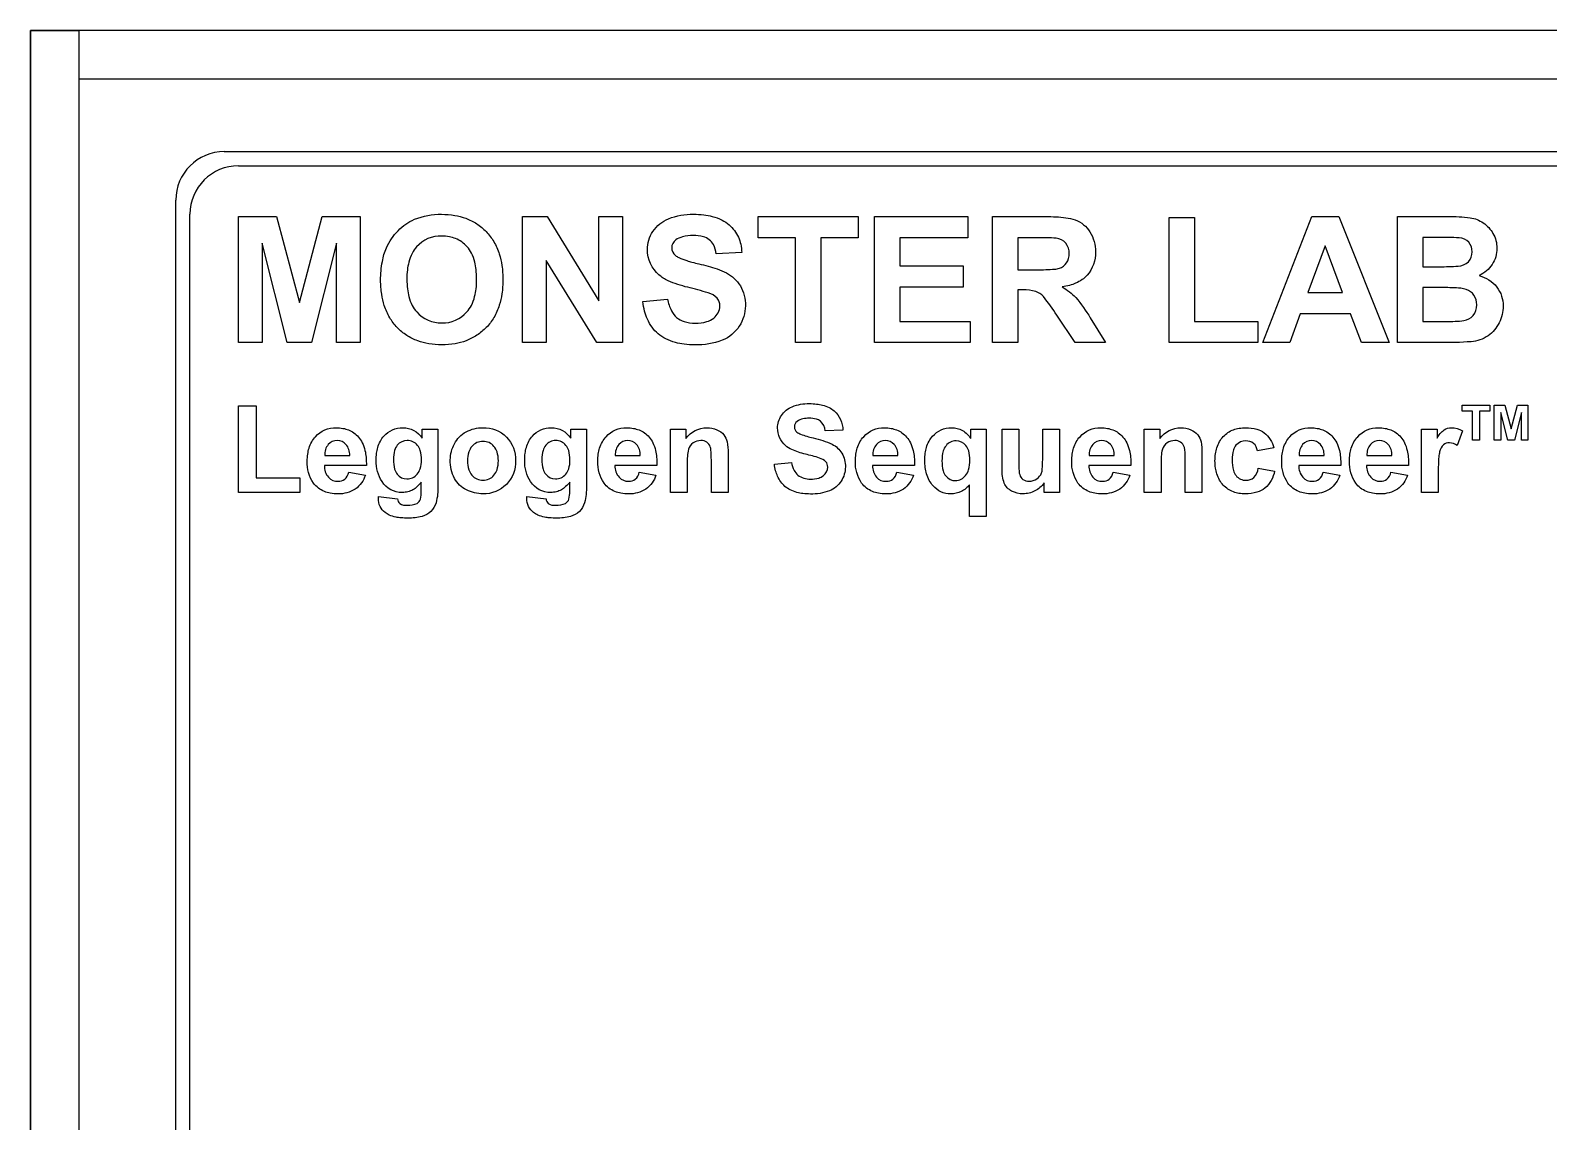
# Model space of a CAD drawing. Header units: millimetres. Extents: x -155 to 155, y -112 to 112.
# Drawn here: x -155 to 1.6, y 0 to 112.5 of the extents above; entities that cross this region are included whole.
import ezdxf

# ---------------------------------------------------------------- set-up
doc = ezdxf.new("R2010")
doc.units = ezdxf.units.MM
doc.layers.get('0').update_dxf_attribs({"lineweight": 25, "true_color": 0xffffff})

msp = doc.modelspace()

# ---------------------------------------------------------------- linework, layer by layer
for p, q in [((-135, 100), (135, 100)), ((-133.54, 98.54), (133.54, 98.54)), ((-140, -95), (-140, 95)), ((-138.54, -93.54), (-138.54, 93.54))]:
    msp.add_line(p, q)
at = {"flags": 128}
for points in [[(-155, -112.5), (155, -112.5), (155, 112.5), (-155, 112.5)], [(-150, -107.5), (-155, -107.5), (-155, 112.5), (-150, 112.5)], [(-150, 107.5), (150, 107.5), (150, 112.5), (-150, 112.5)], [(-133.54, 80.31), (-133.54, 93.31), (-129.61, 93.31), (-127.25, 84.45), (-124.92, 93.31), (-120.98, 93.31), (-120.98, 80.31), (-123.42, 80.31), (-123.42, 90.55), (-126, 80.31), (-128.53, 80.31), (-131.1, 90.55), (-131.1, 80.31)], [(-104.25, 80.31), (-104.25, 93.31), (-101.7, 93.31), (-96.38, 84.63), (-96.38, 93.31), (-93.94, 93.31), (-93.94, 80.31), (-96.57, 80.31), (-101.81, 88.79), (-101.81, 80.31)], [(-76.09, 80.31), (-76.09, 91.11), (-79.95, 91.11), (-79.95, 93.31), (-69.62, 93.31), (-69.62, 91.11), (-73.47, 91.11), (-73.47, 80.31)], [(-67.96, 80.31), (-67.96, 93.31), (-58.32, 93.31), (-58.32, 91.11), (-65.33, 91.11), (-65.33, 88.23), (-58.81, 88.23), (-58.81, 86.04), (-65.33, 86.04), (-65.33, 82.5), (-58.07, 82.5), (-58.07, 80.31)], [(-37.57, 80.31), (-37.57, 93.21), (-34.95, 93.21), (-34.95, 82.5), (-28.42, 82.5), (-28.42, 80.31)], [(-14.86, 80.31), (-17.71, 80.31), (-18.85, 83.27), (-24.05, 83.27), (-25.12, 80.31), (-27.9, 80.31), (-22.84, 93.31), (-20.06, 93.31)], [(-19.69, 85.46), (-21.48, 90.28), (-23.24, 85.46)], [(-133.54, 64.86), (-133.54, 73.79), (-131.72, 73.79), (-131.72, 66.38), (-127.2, 66.38), (-127.2, 64.86)], [(-6.27, 70.26), (-6.27, 73.26), (-7.34, 73.26), (-7.34, 73.86), (-4.48, 73.86), (-4.48, 73.26), (-5.54, 73.26), (-5.54, 70.26)], [(-4.03, 70.26), (-4.03, 73.86), (-2.94, 73.86), (-2.29, 71.41), (-1.64, 73.86), (-0.55, 73.86), (-0.55, 70.26), (-1.23, 70.26), (-1.23, 73.1), (-1.94, 70.26), (-2.64, 70.26), (-3.35, 73.1), (-3.35, 70.26)]]:
    msp.add_lwpolyline(points, close=True, dxfattribs=at)
for points in [[(-118.88, 86.73, -0.044114), (-118.7, 88.68, -0.059778), (-118.28, 90.07, -0.08873), (-117.07, 91.85, -0.102216), (-115.39, 93.02, -0.100811), (-112.59, 93.54, -0.040775), (-111.23, 93.42, -0.047422), (-110.1, 93.13, -0.056282), (-108.97, 92.56, -0.056155), (-107.99, 91.75, -0.059636), (-107.21, 90.72, -0.055726), (-106.64, 89.45, -0.042019), (-106.37, 88.26, -0.035027), (-106.27, 86.8, -0.035069), (-106.37, 85.34, -0.041998), (-106.64, 84.16, -0.05545), (-107.2, 82.9, -0.059234), (-107.98, 81.87, -0.056451), (-108.95, 81.07, -0.056543), (-110.07, 80.5, -0.047505), (-111.2, 80.2, -0.040793), (-112.55, 80.09, -0.040003), (-113.92, 80.2, -0.046841), (-115.05, 80.49, -0.056684), (-116.19, 81.06, -0.057139), (-117.16, 81.86, -0.058761), (-117.94, 82.88, -0.055454), (-118.5, 84.12, -0.042522), (-118.77, 85.3, -0.035637)], [(-91.84, 84.54), (-89.28, 84.79, 0.070733), (-88.89, 83.6, 0.101174), (-88.35, 82.9, 0.100485), (-87.58, 82.48, 0.0769), (-86.44, 82.3, 0.068531), (-85.24, 82.47, 0.105822), (-84.53, 82.84, 0.232791), (-83.89, 84.09, 0.18111), (-84.16, 84.88, 0.129287), (-85.1, 85.44, 0.016852), (-87.21, 86.01, -0.041669), (-89.23, 86.69, -0.080405), (-90.17, 87.29, -0.223215), (-91.37, 89.91, -0.148422), (-90.8, 91.77, -0.151603), (-89.18, 93.08, -0.100878), (-86.62, 93.54, -0.027393), (-85.54, 93.48, -0.034137), (-84.68, 93.32, -0.053166), (-83.67, 92.95, -0.064088), (-82.94, 92.46, -0.054162), (-82.38, 91.86, -0.05636), (-81.98, 91.17, -0.050652), (-81.74, 90.45, -0.044425), (-81.64, 89.6), (-84.26, 89.48, 0.074712), (-84.56, 90.41, 0.109453), (-84.98, 90.92, 0.103298), (-85.59, 91.23, 0.064617), (-86.65, 91.36, 0.064236), (-87.75, 91.22, 0.093115), (-88.44, 90.89, 0.255393), (-88.86, 90.09, 0.232324), (-88.47, 89.3, 0.067684), (-88.13, 89.09, 0.029982), (-87.3, 88.76, 0.010972), (-86.77, 88.61, 0.008068), (-86.05, 88.43, -0.02177), (-84.17, 87.9, -0.04146), (-83.22, 87.49, -0.136107), (-81.78, 86.17, -0.140832), (-81.26, 84.1, -0.145566), (-81.89, 82.01, -0.156787), (-83.64, 80.56, -0.09833), (-86.47, 80.08, -0.029167), (-87.58, 80.15, -0.035752), (-88.47, 80.32, -0.052443), (-89.48, 80.7, -0.060698), (-90.26, 81.22, -0.056688), (-90.87, 81.89, -0.05328), (-91.36, 82.73, -0.041036), (-91.65, 83.54, -0.034592)], [(-55.79, 80.31), (-55.79, 93.31), (-50.27, 93.31, -0.028797), (-48.21, 93.19, -0.060075), (-47.24, 92.96, -0.168614), (-45.73, 91.72, -0.144877), (-45.16, 89.67, -0.191557), (-46.02, 87.25, -0.056569), (-46.53, 86.8, -0.050384), (-47.2, 86.43, -0.036228), (-47.82, 86.21, -0.030103), (-48.59, 86.05, -0.073018), (-47.19, 84.96, -0.043717), (-45.69, 82.85), (-44.11, 80.31), (-47.25, 80.31), (-49.14, 83.14, 0.032175), (-50.53, 85.05, 0.120475), (-51.32, 85.59, 0.077276), (-52.64, 85.74), (-53.17, 85.74), (-53.17, 80.31)], [(-14.01, 93.31), (-8.81, 93.31, -0.038439), (-6.51, 93.19, -0.109163), (-5.16, 92.65, -0.111892), (-4.16, 91.56, -0.13603), (-3.76, 90.04, -0.147328), (-4.25, 88.37, -0.147199), (-5.59, 87.22, -0.163121), (-3.76, 86.04, -0.169318), (-3.12, 84.08, -0.116293), (-3.53, 82.36, -0.127964), (-4.66, 81.02, -0.12738), (-6.42, 80.4, -0.018138), (-9.59, 80.31), (-14.01, 80.31)], [(-116.17, 86.82, 0.029071), (-116.11, 85.84, 0.035976), (-115.96, 85.05, 0.054146), (-115.62, 84.15, 0.063472), (-115.15, 83.48, 0.223489), (-112.56, 82.34, 0.224251), (-109.99, 83.47, 0.065207), (-109.52, 84.14, 0.05422), (-109.18, 85.07, 0.034752), (-109.03, 85.86, 0.027831), (-108.98, 86.86, 0.027344), (-109.03, 87.84, 0.03429), (-109.17, 88.62, 0.054365), (-109.51, 89.53, 0.066143), (-109.96, 90.19, 0.055843), (-110.51, 90.69, 0.058168), (-111.14, 91.03, 0.051817), (-111.79, 91.22, 0.045097), (-112.56, 91.29, 0.223599), (-115.18, 90.18, 0.065712), (-115.63, 89.51, 0.054371), (-115.97, 88.6, 0.034592), (-116.12, 87.81, 0.027647)], [(-53.17, 87.82), (-51.23, 87.82, 0.016893), (-49.35, 87.88, 0.06505), (-48.87, 87.98, 0.166993), (-48.13, 88.53, 0.152818), (-47.87, 89.5, 0.185134), (-48.22, 90.56, 0.178538), (-49.21, 91.07, 0.021681), (-51.12, 91.11), (-53.17, 91.11)], [(-11.39, 91.15), (-11.39, 88.14), (-9.67, 88.14, 0.020609), (-7.76, 88.19, 0.171691), (-6.7, 88.65, 0.206213), (-6.31, 89.67, 0.18776), (-6.65, 90.65, 0.187211), (-7.64, 91.11, 0.018256), (-9.88, 91.15)], [(-11.39, 85.98), (-11.39, 82.5), (-8.96, 82.5, 0.037993), (-7.16, 82.58, 0.171716), (-6.2, 83.1, 0.188695), (-5.84, 84.21, 0.155966), (-6.12, 85.2, 0.162036), (-6.94, 85.79, 0.063652), (-7.49, 85.91, 0.01996), (-9.27, 85.98)], [(-78.27, 67.79), (-76.5, 67.96, 0.070733), (-76.23, 67.14, 0.101174), (-75.85, 66.66, 0.182212), (-74.54, 66.24, 0.068531), (-73.7, 66.35, 0.105822), (-73.21, 66.61, 0.232791), (-72.77, 67.48, 0.18111), (-72.96, 68.02, 0.129287), (-73.61, 68.41, 0.016852), (-75.07, 68.81, -0.041669), (-76.47, 69.28, -0.080405), (-77.12, 69.7, -0.223215), (-77.94, 71.51, -0.148422), (-77.55, 72.79, -0.151603), (-76.43, 73.7, -0.100878), (-74.66, 74.02, -0.027393), (-73.91, 73.98, -0.034137), (-73.31, 73.87, -0.053166), (-72.62, 73.61, -0.064088), (-72.11, 73.27, -0.21743), (-71.21, 71.29), (-73.03, 71.21, 0.187142), (-73.53, 72.21, 0.103298), (-73.94, 72.42, 0.064617), (-74.68, 72.51, 0.158232), (-75.92, 72.19, 0.255393), (-76.21, 71.63, 0.232324), (-75.94, 71.08, 0.088335), (-75.56, 70.87, 0.028496), (-74.27, 70.48, -0.058805), (-72.31, 69.83, -0.136107), (-71.31, 68.92, -0.140832), (-70.95, 67.49, -0.145566), (-71.38, 66.04, -0.156787), (-72.6, 65.03, -0.09833), (-74.56, 64.7, -0.029167), (-75.32, 64.75, -0.035752), (-75.94, 64.87, -0.052443), (-76.64, 65.13, -0.060698), (-77.18, 65.49, -0.056688), (-77.61, 65.96, -0.05328), (-77.94, 66.54, -0.041036), (-78.14, 67.1, -0.034592)], [(-122.16, 66.94), (-120.45, 66.65, -0.161959), (-121.49, 65.21, -0.154546), (-123.28, 64.72, -0.043264), (-124.07, 64.78, -0.053183), (-124.68, 64.96, -0.068844), (-125.3, 65.32, -0.069277), (-125.8, 65.83, -0.16058), (-126.44, 68.08, -0.033555), (-126.39, 68.82, -0.040262), (-126.26, 69.43, -0.054056), (-125.98, 70.08, -0.058635), (-125.6, 70.61, -0.218854), (-123.45, 71.53, -0.043806), (-122.76, 71.47, -0.051167), (-122.19, 71.31, -0.05977), (-121.64, 71.01, -0.058402), (-121.16, 70.57, -0.068412), (-120.77, 69.99, -0.055312), (-120.49, 69.18, -0.033976), (-120.38, 68.5, -0.02689), (-120.35, 67.63), (-124.68, 67.63, 0.187559), (-124.26, 66.43, 0.216955), (-123.26, 66.01, 0.174733), (-122.58, 66.23, 0.154824)], [(-119.1, 64.43), (-117.13, 64.2, 0.202874), (-116.91, 63.72, 0.157057), (-116.13, 63.54, 0.130763), (-115.12, 63.74, 0.171114), (-114.78, 64.18, 0.076419), (-114.7, 64.97), (-114.7, 65.92, -0.049036), (-115.11, 65.46, -0.057877), (-115.54, 65.14, -0.065908), (-116.06, 64.94, -0.062095), (-116.65, 64.86, -0.262299), (-118.73, 65.98, -0.153576), (-119.33, 68.16, -0.030485), (-119.29, 68.9, -0.03744), (-119.17, 69.49, -0.054561), (-118.9, 70.15, -0.062438), (-118.54, 70.67, -0.220816), (-116.58, 71.53, -0.251601), (-114.59, 70.47), (-114.59, 71.38), (-112.97, 71.38), (-112.97, 65.53, -0.074851), (-113.16, 63.81, -0.123912), (-113.7, 62.91, -0.112468), (-114.61, 62.4, -0.07617), (-116.06, 62.22, -0.020527), (-116.76, 62.25, -0.026731), (-117.29, 62.32, -0.051141), (-117.98, 62.53, -0.073278), (-118.42, 62.79, -0.236825), (-119.11, 64.23, -0.012196)], [(-111.69, 68.22, -0.123553), (-111.26, 69.88, -0.150998), (-110.06, 71.11, -0.127339), (-108.33, 71.53, -0.209086), (-105.9, 70.57, -0.204443), (-104.96, 68.14, -0.204026), (-105.91, 65.69, -0.209746), (-108.32, 64.72, -0.117631), (-110.03, 65.12, -0.158117), (-111.26, 66.31, -0.125277)], [(-103.79, 64.43), (-101.82, 64.2, 0.202874), (-101.59, 63.72, 0.157057), (-100.82, 63.54, 0.130763), (-99.81, 63.74, 0.171114), (-99.46, 64.18, 0.076419), (-99.38, 64.97), (-99.38, 65.92, -0.049036), (-99.8, 65.46, -0.057877), (-100.23, 65.14, -0.065908), (-100.75, 64.94, -0.062095), (-101.33, 64.86, -0.262299), (-103.41, 65.98, -0.153576), (-104.02, 68.16, -0.030485), (-103.97, 68.9, -0.03744), (-103.85, 69.49, -0.054561), (-103.59, 70.15, -0.062438), (-103.23, 70.67, -0.220816), (-101.27, 71.53, -0.251601), (-99.27, 70.47), (-99.27, 71.38), (-97.66, 71.38), (-97.66, 65.53, -0.074851), (-97.85, 63.81, -0.123912), (-98.38, 62.91, -0.112468), (-99.3, 62.4, -0.07617), (-100.75, 62.22, -0.020527), (-101.45, 62.25, -0.026731), (-101.98, 62.32, -0.051141), (-102.67, 62.53, -0.073278), (-103.1, 62.79, -0.236825), (-103.8, 64.23, -0.012196)], [(-92.2, 66.94), (-90.48, 66.65, -0.161959), (-91.52, 65.21, -0.154546), (-93.31, 64.72, -0.043264), (-94.1, 64.78, -0.053183), (-94.72, 64.96, -0.068844), (-95.34, 65.32, -0.069277), (-95.83, 65.83, -0.16058), (-96.48, 68.08, -0.033555), (-96.43, 68.82, -0.040262), (-96.29, 69.43, -0.054056), (-96.01, 70.08, -0.058635), (-95.63, 70.61, -0.218854), (-93.49, 71.53, -0.043806), (-92.8, 71.47, -0.051167), (-92.23, 71.31, -0.05977), (-91.67, 71.01, -0.058402), (-91.19, 70.57, -0.068412), (-90.81, 69.99, -0.055312), (-90.52, 69.18, -0.033976), (-90.42, 68.5, -0.02689), (-90.39, 67.63), (-94.71, 67.63, 0.187559), (-94.29, 66.43, 0.216955), (-93.3, 66.01, 0.174733), (-92.61, 66.23, 0.154824)], [(-83.05, 64.86), (-84.77, 64.86), (-84.77, 68.19, 0.020184), (-84.81, 69.24, 0.065512), (-84.88, 69.56, 0.160893), (-85.24, 70.04, 0.155342), (-85.84, 70.21, 0.155656), (-86.64, 69.97, 0.169059), (-87.13, 69.32, 0.067136), (-87.26, 67.82), (-87.26, 64.86), (-88.99, 64.86), (-88.99, 71.38), (-87.39, 71.38), (-87.39, 70.43, -0.245315), (-85.24, 71.53, -0.103846), (-84.19, 71.33, -0.128938), (-83.48, 70.8, -0.10627), (-83.14, 70.08, -0.054174), (-83.05, 68.92)], [(-65.63, 66.94), (-63.91, 66.65, -0.161959), (-64.96, 65.21, -0.154546), (-66.75, 64.72, -0.043264), (-67.54, 64.78, -0.053183), (-68.15, 64.96, -0.068844), (-68.77, 65.32, -0.069277), (-69.27, 65.83, -0.16058), (-69.91, 68.08, -0.033555), (-69.86, 68.82, -0.040262), (-69.73, 69.43, -0.054056), (-69.45, 70.08, -0.058635), (-69.06, 70.61, -0.218854), (-66.92, 71.53, -0.043806), (-66.23, 71.47, -0.051167), (-65.66, 71.31, -0.05977), (-65.11, 71.01, -0.058402), (-64.63, 70.57, -0.068412), (-64.24, 69.99, -0.055312), (-63.96, 69.18, -0.033976), (-63.85, 68.5, -0.02689), (-63.82, 67.63), (-68.14, 67.63, 0.187559), (-67.73, 66.43, 0.216955), (-66.73, 66.01, 0.174733), (-66.05, 66.23, 0.154824)], [(-58.15, 62.38), (-58.15, 65.66, -0.112636), (-58.99, 64.97, -0.119293), (-60.08, 64.72, -0.229414), (-61.91, 65.55, -0.05608), (-62.29, 66.11, -0.051567), (-62.57, 66.79, -0.038702), (-62.71, 67.43, -0.032488), (-62.76, 68.2, -0.032331), (-62.71, 68.92, -0.038981), (-62.59, 69.5, -0.053461), (-62.32, 70.14, -0.058917), (-61.96, 70.65, -0.222276), (-59.99, 71.53, -0.133889), (-58.86, 71.26, -0.116675), (-58.02, 70.42), (-58.02, 71.38), (-56.43, 71.38), (-56.43, 62.38)], [(-50.46, 64.86), (-50.46, 65.84, -0.125956), (-51.4, 65.02, -0.121917), (-52.63, 64.72, -0.128792), (-53.8, 65.01, -0.167104), (-54.56, 65.82, -0.102089), (-54.79, 67.26), (-54.79, 71.38), (-53.07, 71.38), (-53.07, 68.39, 0.014103), (-53.03, 67.02, 0.060423), (-52.97, 66.7, 0.168208), (-52.63, 66.21, 0.159606), (-51.99, 66.03, 0.156269), (-51.2, 66.27, 0.159818), (-50.72, 66.87, 0.067974), (-50.64, 67.24, 0.018294), (-50.59, 68.63), (-50.59, 71.38), (-48.86, 71.38), (-48.86, 64.86)], [(-43.32, 66.94), (-41.6, 66.65, -0.161959), (-42.65, 65.21, -0.154546), (-44.44, 64.72, -0.043264), (-45.23, 64.78, -0.053183), (-45.84, 64.96, -0.068844), (-46.46, 65.32, -0.069277), (-46.96, 65.83, -0.16058), (-47.6, 68.08, -0.033555), (-47.55, 68.82, -0.040262), (-47.42, 69.43, -0.054056), (-47.14, 70.08, -0.058635), (-46.75, 70.61, -0.218854), (-44.61, 71.53, -0.043806), (-43.92, 71.47, -0.051167), (-43.35, 71.31, -0.05977), (-42.8, 71.01, -0.058402), (-42.32, 70.57, -0.068412), (-41.93, 69.99, -0.055312), (-41.65, 69.18, -0.033976), (-41.54, 68.5, -0.02689), (-41.51, 67.63), (-45.83, 67.63, 0.187559), (-45.42, 66.43, 0.216955), (-44.42, 66.01, 0.174733), (-43.74, 66.23, 0.154824)], [(-34.17, 64.86), (-35.9, 64.86), (-35.9, 68.19, 0.020184), (-35.94, 69.24, 0.065512), (-36.01, 69.56, 0.160893), (-36.37, 70.04, 0.155342), (-36.97, 70.21, 0.155656), (-37.77, 69.97, 0.169059), (-38.26, 69.32, 0.067136), (-38.39, 67.82), (-38.39, 64.86), (-40.12, 64.86), (-40.12, 71.38), (-38.51, 71.38), (-38.51, 70.43, -0.245315), (-36.36, 71.53, -0.103846), (-35.32, 71.33, -0.128938), (-34.61, 70.8, -0.10627), (-34.27, 70.08, -0.054174), (-34.17, 68.92)], [(-26.76, 69.46), (-28.46, 69.15, 0.180024), (-28.85, 69.92, 0.182089), (-29.64, 70.17, 0.228688), (-30.67, 69.73, 0.115311), (-30.93, 69.24, 0.063144), (-31.05, 68.24, 0.058439), (-30.92, 67.13, 0.112924), (-30.66, 66.6, 0.237492), (-29.62, 66.12, 0.189645), (-28.81, 66.4, 0.161487), (-28.37, 67.36), (-26.68, 67.07, -0.174105), (-27.69, 65.31, -0.096136), (-28.5, 64.89, -0.072217), (-29.7, 64.72, -0.041566), (-30.37, 64.77, -0.048399), (-30.93, 64.92, -0.057222), (-31.49, 65.21, -0.056789), (-31.98, 65.62, -0.058968), (-32.36, 66.14, -0.054754), (-32.64, 66.78, -0.041081), (-32.78, 67.38, -0.034266), (-32.83, 68.12, -0.033953), (-32.78, 68.86, -0.040897), (-32.64, 69.46, -0.055213), (-32.36, 70.11, -0.059885), (-31.97, 70.63, -0.057576), (-31.49, 71.04, -0.057369), (-30.92, 71.33, -0.04756), (-30.35, 71.48, -0.040594), (-29.66, 71.53, -0.066179), (-28.52, 71.38, -0.091696), (-27.77, 71.02, -0.168409)], [(-21.67, 66.94), (-19.96, 66.65, -0.161959), (-21, 65.21, -0.154546), (-22.79, 64.72, -0.043264), (-23.58, 64.78, -0.053183), (-24.19, 64.96, -0.068844), (-24.81, 65.32, -0.069277), (-25.31, 65.83, -0.16058), (-25.95, 68.08, -0.033555), (-25.9, 68.82, -0.040262), (-25.77, 69.43, -0.054056), (-25.49, 70.08, -0.058635), (-25.11, 70.61, -0.218854), (-22.96, 71.53, -0.043806), (-22.28, 71.47, -0.051167), (-21.71, 71.31, -0.05977), (-21.15, 71.01, -0.058402), (-20.67, 70.57, -0.068412), (-20.28, 69.99, -0.055312), (-20, 69.18, -0.033976), (-19.89, 68.5, -0.02689), (-19.86, 67.63), (-24.19, 67.63, 0.187559), (-23.77, 66.43, 0.216955), (-22.77, 66.01, 0.174733), (-22.09, 66.23, 0.154824)], [(-14.68, 66.94), (-12.96, 66.65, -0.161959), (-14.01, 65.21, -0.154546), (-15.8, 64.72, -0.043264), (-16.58, 64.78, -0.053183), (-17.2, 64.96, -0.068844), (-17.82, 65.32, -0.069277), (-18.31, 65.83, -0.16058), (-18.96, 68.08, -0.033555), (-18.91, 68.82, -0.040262), (-18.78, 69.43, -0.054056), (-18.5, 70.08, -0.058635), (-18.11, 70.61, -0.218854), (-15.97, 71.53, -0.043806), (-15.28, 71.47, -0.051167), (-14.71, 71.31, -0.05977), (-14.15, 71.01, -0.058402), (-13.67, 70.57, -0.068412), (-13.29, 69.99, -0.055312), (-13.01, 69.18, -0.033976), (-12.9, 68.5, -0.02689), (-12.87, 67.63), (-17.19, 67.63, 0.187559), (-16.77, 66.43, 0.216955), (-15.78, 66.01, 0.174733), (-15.1, 66.23, 0.154824)], [(-9.81, 64.86), (-11.53, 64.86), (-11.53, 71.38), (-9.93, 71.38), (-9.93, 70.46, -0.103253), (-9.19, 71.32, -0.145294), (-8.45, 71.53, -0.137444), (-7.31, 71.21), (-7.84, 69.7, 0.144699), (-8.65, 69.98, 0.173622), (-9.27, 69.78, 0.154431), (-9.66, 69.06, 0.050998), (-9.75, 68.53, 0.01648), (-9.81, 66.88)], [(-122.07, 68.68, 0.187385), (-122.45, 69.82, 0.215443), (-123.35, 70.21, 0.2234), (-124.28, 69.8, 0.191238), (-124.64, 68.68)], [(-117.56, 68.26, 0.064769), (-117.43, 67.27, 0.109598), (-117.16, 66.74, 0.233796), (-116.17, 66.26, 0.225614), (-115.1, 66.75, 0.108785), (-114.8, 67.3, 0.072461), (-114.67, 68.22, 0.067788), (-114.8, 69.18, 0.108866), (-115.08, 69.72, 0.231216), (-116.14, 70.21, 0.233989), (-117.16, 69.73, 0.107513), (-117.44, 69.2, 0.066839)], [(-109.92, 68.12, 0.075274), (-109.78, 67.21, 0.107492), (-109.46, 66.64, 0.223842), (-108.32, 66.12, 0.224846), (-107.19, 66.64, 0.107713), (-106.87, 67.21, 0.07422), (-106.73, 68.14, 0.075389), (-106.87, 69.04, 0.106537), (-107.19, 69.61, 0.224846), (-108.32, 70.13, 0.223842), (-109.46, 69.61, 0.107492), (-109.78, 69.04, 0.075274)], [(-102.25, 68.26, 0.064769), (-102.12, 67.27, 0.109598), (-101.85, 66.74, 0.233796), (-100.85, 66.26, 0.225614), (-99.79, 66.75, 0.108785), (-99.48, 67.3, 0.072461), (-99.35, 68.22, 0.067788), (-99.48, 69.18, 0.108866), (-99.77, 69.72, 0.231216), (-100.82, 70.21, 0.233989), (-101.85, 69.73, 0.107513), (-102.12, 69.2, 0.066839)], [(-92.1, 68.68, 0.187385), (-92.49, 69.82, 0.215443), (-93.38, 70.21, 0.2234), (-94.31, 69.8, 0.191238), (-94.68, 68.68)], [(-65.53, 68.68, 0.187385), (-65.92, 69.82, 0.215443), (-66.82, 70.21, 0.2234), (-67.75, 69.8, 0.191238), (-68.11, 68.68)], [(-58.1, 68.2, 0.067012), (-58.23, 69.16, 0.107649), (-58.51, 69.69, 0.233558), (-59.53, 70.18, 0.231906), (-60.57, 69.68, 0.110825), (-60.86, 69.14, 0.065213), (-60.99, 68.11, 0.064004), (-60.86, 67.08, 0.112917), (-60.59, 66.56, 0.23082), (-59.59, 66.08, 0.231906), (-58.55, 66.61, 0.106246), (-58.24, 67.2, 0.06879)], [(-43.22, 68.68, 0.187385), (-43.61, 69.82, 0.215443), (-44.51, 70.21, 0.2234), (-45.44, 69.8, 0.191238), (-45.8, 68.68)], [(-21.58, 68.68, 0.187385), (-21.96, 69.82, 0.215443), (-22.86, 70.21, 0.2234), (-23.79, 69.8, 0.191238), (-24.15, 68.68)], [(-14.58, 68.68, 0.187385), (-14.97, 69.82, 0.215443), (-15.86, 70.21, 0.2234), (-16.8, 69.8, 0.191238), (-17.16, 68.68)]]:
    msp.add_lwpolyline(points, format="xyb", close=True, dxfattribs=at)
for centre in [(-135, 95), (-133.54, 93.54)]:
    msp.add_arc(centre, 5, 90, 180)

doc.saveas('drawing.dxf')
